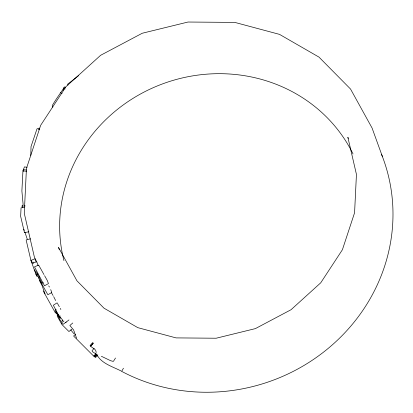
<?xml version="1.0" encoding="UTF-8"?>
<svg xmlns="http://www.w3.org/2000/svg" width="413" height="413" viewBox="0 0 413 413"><rect width="100%" height="100%" fill="white"/><g stroke="black" fill="none" stroke-linecap="round" stroke-linejoin="round"><path stroke-width="0.62" d="M30.794 155.407L31.021 146.61L37 128.877L37.666 128.593L39.405 129.315M27.072 167.291L24.429 166.888L22.942 170.817L21.889 190.951L23.123 204.616L22.018 206.082L22.617 207.734M38.812 129.527L39.085 128.076M96.084 352.578L96.183 352.186C96.152 348.298 91.247 348.169 90.08 345.253L91.097 345.893L93.529 342.96M23.495 171.359L23.804 170.254M121.902 370.936L123.451 368.205M65.652 87.582L64.691 86.813C60.53 92.971 55.925 99.254 52.239 105.583L52.823 107.194M115.501 358.019L113.508 361.225L113.017 361.354L110.648 360.709L101.376 356.274M62.926 90.287L64.66 88.036M75.594 334.293L73.659 335.965L73.881 336.306L91.634 354.07C93.901 356.068 95.811 359.532 97.819 354.752M96.059 353.43L94.019 355.861L95.212 356.636L96.828 354.679M94.876 356.961L96.905 354.519M92.677 342.485L90.23 345.402L90.571 346.337M90.979 345.851L93.018 343.42M96.343 354.225L94.303 356.656L94.019 355.861M94.097 348.335L92.053 350.766L92.378 351.654L95.862 353.889M72.776 322.992L69.869 325.496L73.576 329.879L76.586 338.185M71.945 329.146L68.935 331.536L61.94 324.546L57.469 316.611L57.144 315.713L58.228 315.021M65.445 322.692L68.961 319.91M66.219 322.032L63.117 324.308L61.341 322.894L63.953 321.035M62.807 320.4L61.243 321.526L60.241 320.287L55.419 311.087L55.074 310.122L56.158 309.435M60.277 315.997L59.044 316.544M78.47 75.76L67.613 84.2L67.944 85.119M57.139 302.822L53.344 305.243L58.166 314.365M56.566 312.373L55.466 313.039L43.189 290.933M43.319 282.724L42.167 283.297L36.23 271.733M39.483 276.813L38.301 277.324L38.626 278.223L47.851 294.743L51.775 292.533L50.711 289.601M37.831 274.16L36.638 274.645L35.012 271.723L30.913 260.397L26.246 240.469L26.158 239.922L30.531 238.817M36.623 275.342L37.284 276.648L35.745 273.742L36.623 275.342L37.82 274.867M36.081 274.671L37.888 273.979M28.879 231.739L24.47 232.664L20.65 216.34L21.058 207.785L24.259 207.558M22.018 206.082L25.219 205.927M22.942 170.817L26.721 171.343M23.35 169.593L26.494 170.053M120.932 370.895C113.245 366.961 101.928 363.569 97.442 355.66M60.572 92.584L62.064 93.684M65.084 88.955L63.628 87.809L63.948 88.697M95.212 356.636L95.806 357.204M58.445 314.897L62.931 320.452M48.729 285.873L49.41 287.05M36.184 260.67L35.126 258.775L30.913 260.397L32.534 263.318L36.716 261.62L38.228 265.796M43.943 274.537L38.646 265.063L34.501 266.855L44.501 285.796L48.435 283.597L47.371 280.659L44.568 275.647M51.48 292.714L53.034 295.491M53.659 296.601L55.641 300.571M57.448 303.379L59.317 306.72M60.252 308.387L60.876 309.502M39.405 280.463L42.049 285.595L45.058 293.906M382.33 156.357L372.077 128.035L350.549 89.053L318.981 57.108L279.518 34.377L234.852 22.41L188.029 22.028L142.237 33.252L100.602 55.311L65.956 86.715L40.66 125.315L26.442 168.483L24.269 213.273L34.284 256.643L36.251 262.064M348.293 138.463L347.86 137.261L356.44 174.405L354.576 212.778L342.398 249.751L320.731 282.817L291.051 309.714L255.389 328.614L216.164 338.226L176.057 337.896L137.797 327.648L103.993 308.175L76.947 280.814L58.507 247.418L59.379 249.829M23.815 229.225L24.243 230.413M24.888 232.194L27.253 239.091M32.963 261.95L33.247 263.153M34.806 269.777L35.518 272.786M381.643 154.596A180.724 170.362 -19.9 0 1 328.402 348.221A180.724 170.362 -19.9 0 1 121.35 371.194M97.638 355.892A180.724 170.362 -19.9 0 1 95.62 354.313M74.113 333.864A180.724 170.362 -19.9 0 1 70.788 329.956M63.938 260.598A154.808 145.928 -19.9 0 1 162.82 83.793A154.808 145.928 -19.9 0 1 353.027 153.941M60.241 318.165L56.111 311.882L60.241 318.165"/></g></svg>
